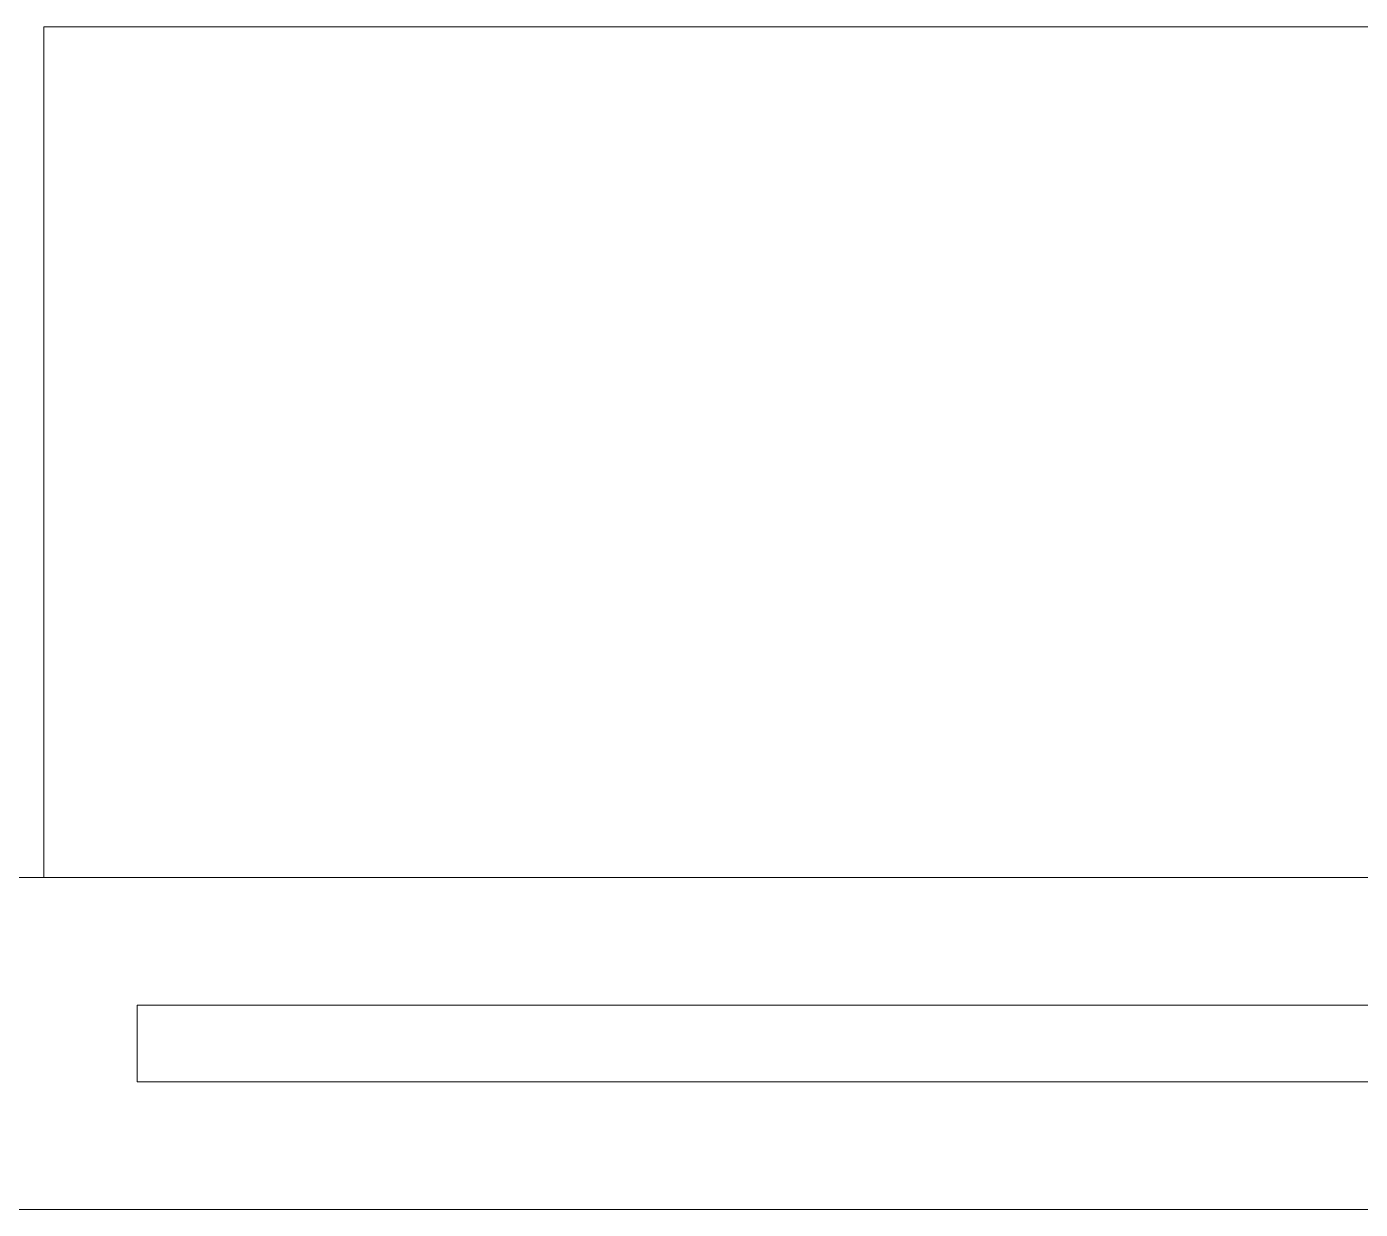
# Model space of a CAD drawing. Header units: inches. Extents: x 41 to 2820, y 110 to 1753.
# Drawn here: x 2489.25 to 2528.41, y 1550.07 to 1584.82 of the extents above; entities that cross this region are included whole.
import ezdxf

# ---------------------------------------------------------------- set-up
doc = ezdxf.new("R2010")
doc.units = ezdxf.units.IN
doc.header["$MEASUREMENT"] = 0
doc.layers.add('I-WALL', color=2, linetype='Continuous', lineweight=13)
doc.layers.add('Q-CASE', color=31, linetype='Continuous', lineweight=9)

# ---------------------------------------------------------------- blocks, each defined once
blk = doc.blocks.new('Counter Top - Adustable Angle _No Backsplash_ - Standard Counter Top-2890121-New Construction - Partition Plan')
at = {"layer": 'Q-CASE', "lineweight": 13}
for p, q in [((-17.592, -1.5), (108.086, -127.177)), ((108.086, -127.177), (125.763, -109.5))]:
    blk.add_line(p, q, dxfattribs=at)

msp = doc.modelspace()

# ---------------------------------------------------------------- linework, layer by layer
at = {"layer": 'I-WALL', "color": 250, "lineweight": 20}
for p, q in [((2677.837, 1559.815), (2488.747, 1559.815)), ((2492.497, 1556.065), (2674.087, 1556.065)), ((2492.497, 1553.815), (2492.497, 1556.065)), ((2671.837, 1553.815), (2492.497, 1553.815)), ((2409.622, 1550.065), (2673.391, 1550.065))]:
    msp.add_line(p, q, dxfattribs=at)

# ---------------------------------------------------------------- block references
at = {"layer": 'Q-CASE', "lineweight": 13, "rotation": 225.0000000000001}
msp.add_blockref('Counter Top - Adustable Angle _No Backsplash_ - Standard Counter Top-2890121-New Construction - Partition Plan', (2656.103, 1571.315), dxfattribs=at)

doc.saveas('drawing.dxf')
